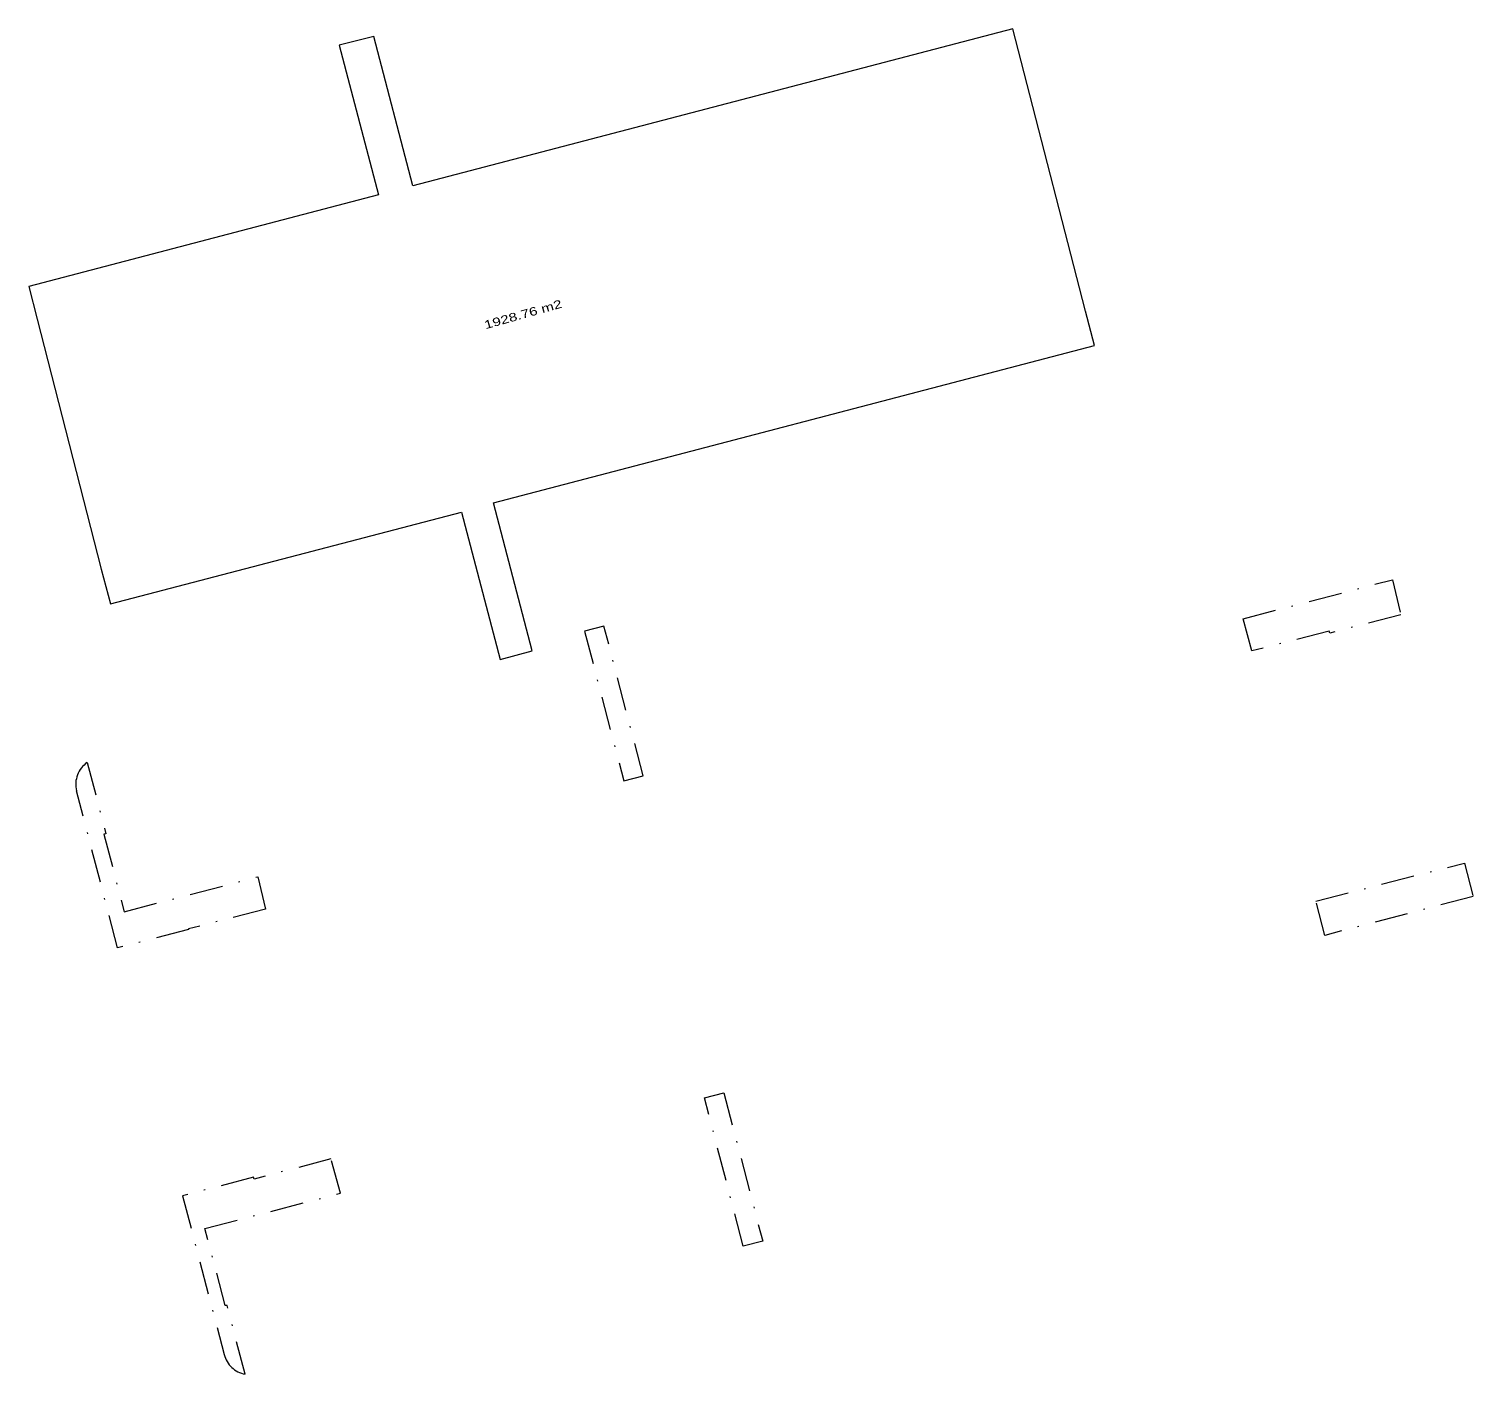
# Model space of a CAD drawing. Header units: metres. Extents: x -899 to -730, y -240 to 6.
# Drawn here: x -899 to -790.8, y -95 to 5.8 of the extents above; entities that cross this region are included whole.
import ezdxf

# ---------------------------------------------------------------- set-up
doc = ezdxf.new("R2010")
doc.units = ezdxf.units.M
doc.header["$LTSCALE"] = 5
doc.header["$MEASUREMENT"] = 0
doc.linetypes.add('DASHDOT', pattern=[1, 0.5, -0.25, 0, -0.25])
doc.layers.add('A-ANNO-TEXT', color=3, linetype='Continuous', lineweight=18)
doc.layers.add('U-STRT', color=4, linetype='Continuous')
doc.styles.add('E-ARIAL', font='arial.ttf')

msp = doc.modelspace()

# ---------------------------------------------------------------- linework, layer by layer
at = {"layer": 'U-STRT', "ltscale": 15, "elevation": 8.83}
msp.add_lwpolyline([(-819.851, -15.371), (-824.672, 3.371), (-825.303, 5.787), (-870.258, -5.982), (-873.193, 5.229), (-875.772, 4.558), (-872.835, -6.657), (-899.036, -13.517), (-898.406, -15.97), (-893.611, -34.698), (-892.929, -37.302), (-866.616, -30.413), (-863.726, -41.452), (-861.307, -40.818), (-864.212, -29.722), (-819.18, -17.932)], close=True, dxfattribs=at)
at = {"layer": 'U-STRT', "linetype": 'DASHDOT'}
for points in [[(-808.024, -38.411), (-796.841, -35.483), (-796.214, -38.119), (-801.542, -39.483), (-801.58, -39.338), (-807.392, -40.826), (-808.024, -38.411)], [(-855.934, -38.974), (-857.385, -39.351), (-854.45, -50.565), (-852.999, -50.185)], [(-802.592, -59.571), (-791.452, -56.719), (-790.796, -59.222), (-801.921, -62.135), (-802.581, -59.569)], [(-846.953, -73.925), (-844.041, -85.05), (-845.492, -85.43), (-848.405, -74.305), (-846.953, -73.925)]]:
    msp.add_lwpolyline(points, close=True, dxfattribs=at)
for points in [[(-894.663, -49.176), (-893.262, -54.525), (-893.407, -54.563), (-891.888, -60.367), (-881.889, -57.749), (-881.298, -60.162), (-887.069, -61.657), (-887.061, -61.684), (-892.382, -63.077), (-895.467, -51.296, -0.3107023), (-894.663, -49.176, -0.0917064)], [(-882.833, -95.01), (-884.178, -89.873), (-884.323, -89.873), (-885.843, -84.106), (-875.685, -81.447), (-876.398, -78.878), (-882.161, -80.403), (-882.199, -80.258), (-887.519, -81.651), (-884.404, -93.55, 0.2907603), (-882.833, -95.01, 0.0917064)]]:
    msp.add_lwpolyline(points, format="xyb", dxfattribs=at)

# ---------------------------------------------------------------- texts
at = {"layer": 'A-ANNO-TEXT', "color": 7, "style": 'E-ARIAL', "width": 1.3}
msp.add_text('1928.76 m2', height=0.6265, rotation=15.76659, dxfattribs=at).set_placement((-864.807, -16.717, 1.36))

doc.saveas('drawing.dxf')
